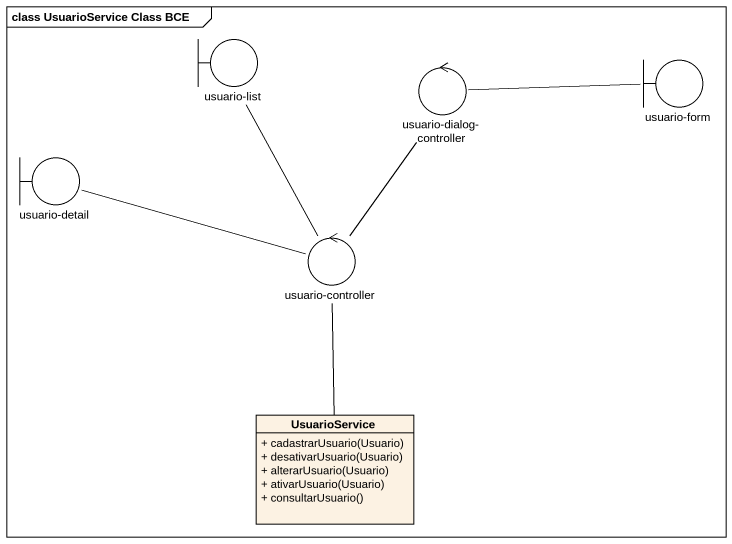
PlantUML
@startuml
mainframe class UsuarioService Class BCE
allowmixing
hide circle
hide empty members
skinparam classAttributeIconSize 0
boundary "usuario-list" as usuario_list
control "usuario-dialog-controller" as usuario_dialog_controller
boundary "usuario-form" as usuario_form
boundary "usuario-detail" as usuario_detail
control "usuario-controller" as usuario_controller
class UsuarioService {
  + cadastrarUsuario(Usuario)
  + desativarUsuario(Usuario)
  + alterarUsuario(Usuario)
  + ativarUsuario(Usuario)
  + consultarUsuario()
}
usuario_list -- usuario_controller
usuario_dialog_controller -- usuario_controller
usuario_form -left- usuario_dialog_controller
usuario_detail -right- usuario_controller
usuario_controller -- UsuarioService
@enduml
